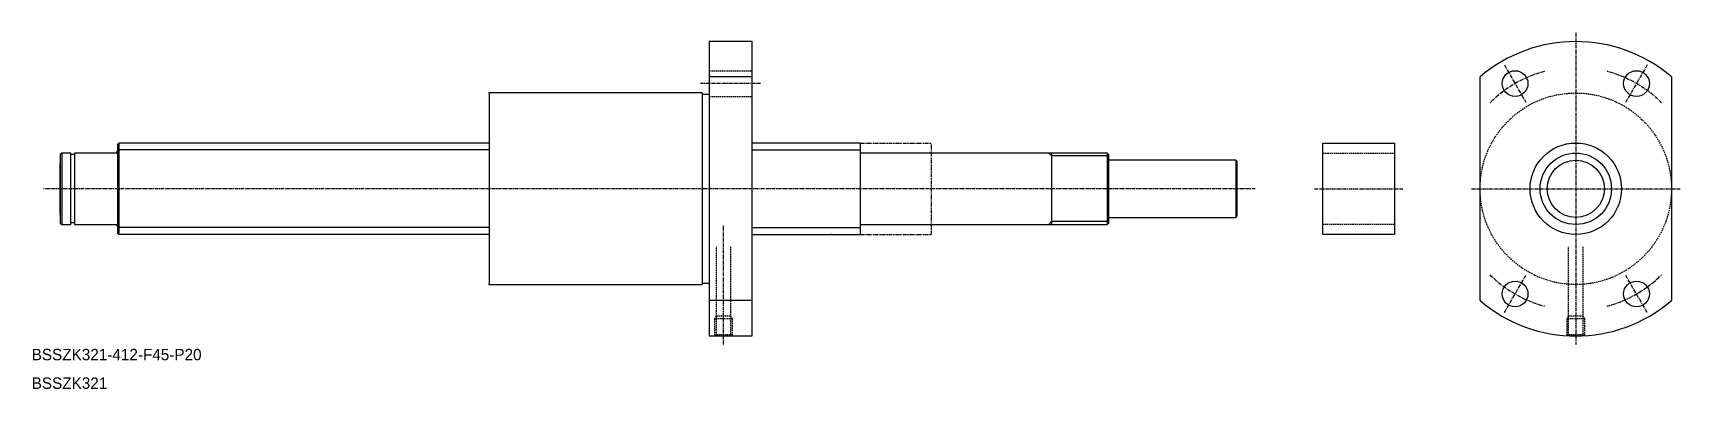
# Model space of a CAD drawing. Extents: x 10 to 587, y 10 to 134.
import ezdxf

# ---------------------------------------------------------------- set-up
doc = ezdxf.new("R2010")
doc.units = 0
doc.header["$MEASUREMENT"] = 0
for name, pattern in [('CENTER', [2, 1.25, -0.25, 0.25, -0.25]), ('DASHED', [0.75, 0.5, -0.25]), ('PHANTOM', [2.5, 1.25, -0.25, 0.25, -0.25, 0.25, -0.25])]:
    doc.linetypes.add(name, pattern=pattern)
doc.layers.get('0').update_dxf_attribs({"linetype": 'CONTINUOUS'})
doc.layers.add('CENTER', color=1, linetype='CENTER')

msp = doc.modelspace()

# ---------------------------------------------------------------- linework, layer by layer
at = {"linetype": 'Continuous'}
for p, q in [((247.156755, 131.5), (247.156755, 28.5)), ((262.156755, 131.5), (247.156755, 131.5)), ((262.156755, 28.5), (262.156755, 131.5)), ((262.156755, 119.115215), (247.156755, 119.115215)), ((517, 40.884786), (517, 119.115215)), ((584, 119.115215), (584, 40.884786)), ((244.656755, 113.5), (170.156755, 113.5)), ((170.156755, 113.5), (170.156755, 46.5)), ((244.656755, 113.5), (244.656755, 46.5)), ((247.156755, 113), (244.656755, 113)), ((20.5, 92.5), (20, 92)), ((23.65, 92.5), (20.5, 92.5)), ((23.65, 67.5), (23.65, 92.5)), ((25, 92.5), (25, 67.5)), ((39.5, 92.5), (25, 92.5)), ((40.5, 96), (40, 95.5)), ((40, 95.5), (40, 64.5)), ((170.156755, 96), (40.5, 96)), ((120, 96), (102.375715, 96)), ((300, 96), (262.156755, 96)), ((300, 96), (300, 64)), ((386.5, 92.5), (300.3, 92.5)), ((367, 92.5), (367, 67.5)), ((386.5, 92.5), (387, 92)), ((462, 64), (462, 96)), ((462, 96), (487, 96)), ((487, 96), (487, 64)), ((20, 92), (20, 68)), ((20, 71), (20, 89)), ((25, 91.95), (23.65, 91.95)), ((387, 68), (387, 92)), ((431.5, 90), (387, 90)), ((432, 89.5), (431.5, 90)), ((432, 70.5), (432, 89.5)), ((387, 70), (431.5, 70)), ((431.5, 70), (432, 70.5)), ((20, 68), (20.5, 67.5)), ((20.5, 67.5), (23.65, 67.5)), ((25, 68.05), (23.65, 68.05)), ((25, 67.5), (39.5, 67.5)), ((40.5, 64), (40, 64.5)), ((170.156755, 64), (40.5, 64)), ((120.5, 64), (102.875715, 64)), ((262.156755, 64), (300, 64)), ((300.3, 67.5), (386.5, 67.5)), ((387, 68), (386.5, 67.5)), ((487, 64), (462, 64)), ((170.156755, 46.5), (244.656755, 46.5)), ((244.656755, 47), (247.156755, 47)), ((262.156755, 40.884786), (247.156755, 40.884786)), ((247.156755, 28.5), (262.156755, 28.5))]:
    msp.add_line(p, q, dxfattribs=at)
at = {"color": 3, "linetype": 'DASHED'}
for p, q in [((247.156755, 121.30608), (262.156755, 121.30608)), ((247.156755, 112.30608), (262.156755, 112.30608)), ((462, 92.5), (487, 92.5)), ((487, 67.5), (462, 67.5)), ((249.656755, 35.5), (249.656755, 59.65301)), ((254.656755, 59.65301), (254.656755, 35.5)), ((548, 35.5), (548, 59.65301)), ((553, 59.65301), (553, 35.5)), ((249.156755, 34.5), (249.656755, 35.5)), ((249.656755, 28.875278), (249.656755, 35.5)), ((249.656755, 35.5), (254.656755, 35.5)), ((254.656755, 35.5), (254.656755, 28.875278)), ((254.656755, 35.5), (255.156755, 34.5)), ((547.5, 34.5), (548, 35.5)), ((548, 28.875278), (548, 35.5)), ((548, 35.5), (553, 35.5)), ((553, 35.5), (553, 28.875278)), ((553, 35.5), (553.5, 34.5)), ((249.156755, 28.663699), (249.156755, 34.5)), ((255.156755, 34.5), (249.156755, 34.5)), ((249.656755, 28.875278), (249.293322, 28.602501)), ((254.656755, 28.875278), (249.656755, 28.875278)), ((255.067813, 28.566755), (254.656755, 28.875278)), ((255.156755, 34.5), (255.156755, 28.587612)), ((547.5, 28.663699), (547.5, 34.5)), ((553.5, 34.5), (547.5, 34.5)), ((548, 28.875278), (547.636567, 28.602501)), ((553, 28.875278), (548, 28.875278)), ((553.411058, 28.566755), (553, 28.875278)), ((553.5, 34.5), (553.5, 28.587612))]:
    msp.add_line(p, q, dxfattribs=at)
at = {"color": 7, "linetype": 'Continuous'}
for p, q in [((20.5, 92.5), (20.5, 67.5)), ((386.5, 92.5), (386.5, 67.5)), ((431.5, 90), (431.5, 70))]:
    msp.add_line(p, q, dxfattribs=at)
at = {"color": 3, "linetype": 'Continuous'}
for p, q in [((170.156755, 93.6), (40, 93.6)), ((262.156755, 93.6), (300, 93.6)), ((367, 91.5), (366, 92.5)), ((387, 91.5), (367, 91.5)), ((170.156755, 66.4), (40, 66.4)), ((262.156755, 66.4), (300, 66.4)), ((367, 68.5), (366, 67.5)), ((387, 68.5), (367, 68.5))]:
    msp.add_line(p, q, dxfattribs=at)
at = {"linetype": 'ByBlock'}
msp.add_line((40.5, 96), (40.5, 64), dxfattribs=at)
at = {"color": 3, "linetype": 'PHANTOM'}
for p, q in [((300, 96), (324.989, 96)), ((325, 64), (325, 96)), ((300.000335, 64), (324.989, 64))]:
    msp.add_line(p, q, dxfattribs=at)
at = {"linetype": 'Continuous'}
for centre, radius in [((529.25, 116.80608), 4.5), ((571.75, 116.80608), 4.5), ((550.5, 80), 16), ((550.5, 80), 12.5), ((529.25, 43.19392), 4.5), ((571.75, 43.19392), 4.5)]:
    msp.add_circle(centre, radius, dxfattribs=at)
at = {"color": 3, "linetype": 'DASHED'}
msp.add_circle((550.5, 80), 33.5, dxfattribs=at)
at = {"color": 7, "linetype": 'Continuous'}
msp.add_circle((550.5, 80), 10, dxfattribs=at)
at = {"linetype": 'Continuous'}
for centre, radius, start, end in [((550.5, 80), 51.5, 49.421788, 130.578212), ((39.5, 93), 0.5, 270, 0), ((300.3, 92.8), 0.3, 180, 270), ((39.5, 67), 0.5, 0, 90), ((300.3, 67.2), 0.3, 90, 180), ((550.5, 80), 51.5, 229.421788, 310.578212)]:
    msp.add_arc(centre, radius, start, end, dxfattribs=at)
at = {"linetype": 'ByBlock'}
for p in [(170.156755, 113.5), (290.000335, 64), (170.156755, 46.5)]:
    msp.add_point(p, dxfattribs=at)
at = {"layer": 'CENTER', "linetype": 'CENTER'}
for p, q in [((550.5, 134.5), (550.5, 25.5)), ((525.5, 123.30127), (533, 110.310889)), ((575.5, 123.30127), (568, 110.310889)), ((265.156755, 116.80608), (244.156755, 116.80608)), ((438.30713, 80), (14.138947, 80)), ((459, 80), (490, 80)), ((514, 80), (587, 80)), ((252.156755, 25.5), (252.156755, 67.196519)), ((525.5, 36.69873), (533, 49.689111)), ((575.5, 36.69873), (568, 49.689111))]:
    msp.add_line(p, q, dxfattribs=at)
for start, end in [(105, 135), (45, 75), (225, 255), (285, 315)]:
    msp.add_arc((550.5, 80), 42.5, start, end, dxfattribs=at)

# ---------------------------------------------------------------- texts
for s, p in [('BSSZK321-412-F45-P20', (10, 20)), ('BSSZK321', (10, 10))]:
    msp.add_text(s, height=4).set_placement(p)

doc.saveas('drawing.dxf')
